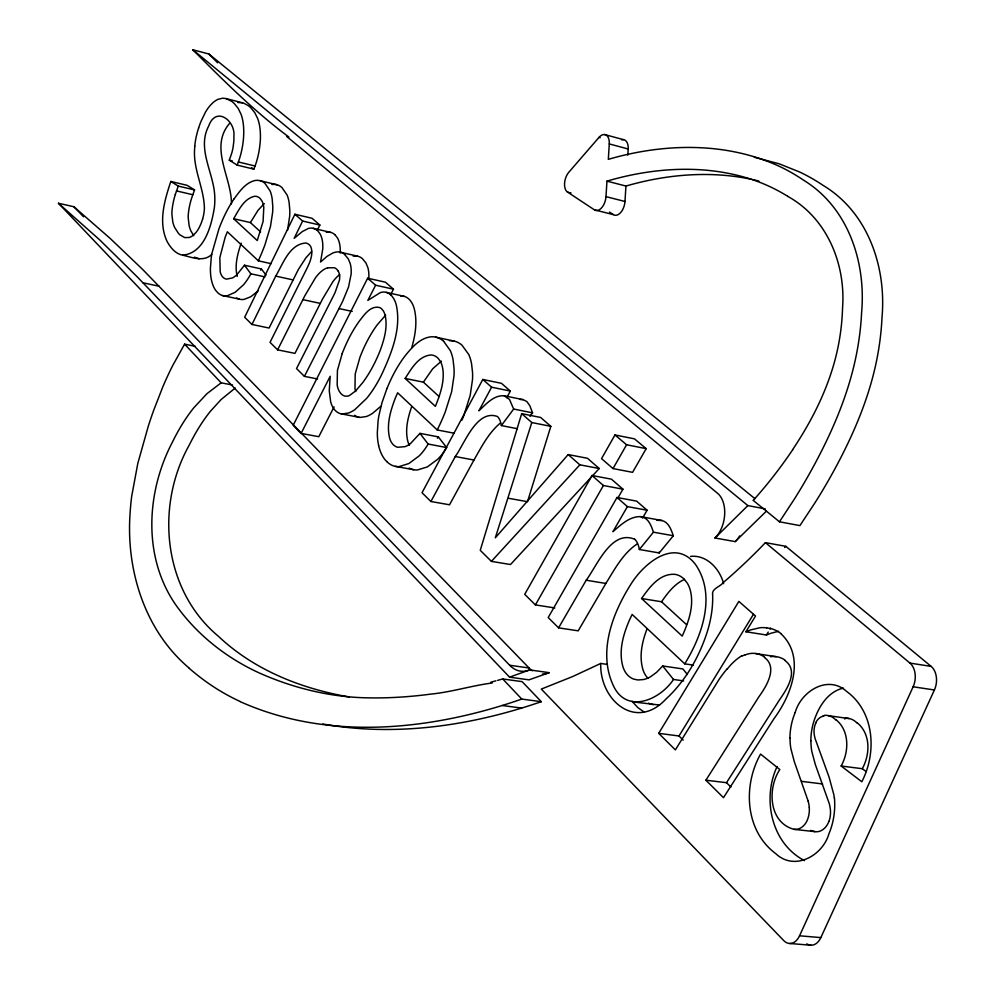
<?xml version="1.0" encoding="UTF-8"?>
<svg xmlns="http://www.w3.org/2000/svg" width="995" height="995" viewBox="0 0 995 995"><rect width="100%" height="100%" fill="white"/><g stroke="black" fill="none" stroke-linecap="round" stroke-linejoin="round"><path stroke-width="1.49" d="M810.913 740.715L810.987 743.825A45.123 30.459 -84.2 0 0 811.771 751.275L815.303 764.471L829.295 803.736A38.357 25.46 -85.8 0 1 830.178 807.94L830.34 809.283A13.271 8.868 -85.7 0 1 830.415 810.005A18.333 12.238 -85.7 0 1 828.959 821.435M790.018 737.917L790.08 741.051A45.36 30.335 -84.1 0 0 790.851 748.538L794.346 761.797L808.201 801.236M600.159 137.72L598.978 137.41L568.767 172.309A11.853 6.679 -75.2 0 0 564.563 183.254A11.853 6.679 -75.2 0 0 567.473 192.035L594.401 209.845L613.368 214.621A11.977 6.94 -75.2 0 0 624.984 201.487L625.93 186.053C666.401 174.336 709.783 170.555 751.237 179.249M627.82 155.145L628.193 149.001A11.952 6.878 -74.5 0 0 621.564 139.835M594.401 209.845A12.039 6.903 -75.3 0 0 605.992 196.624L606.962 181.127C653.342 167.508 704.074 164.15 750.591 179.05A416.507 255.379 -81 0 1 787.692 196.276M598.978 137.41A12.015 6.841 -74.5 0 1 609.276 143.927L608.318 159.349C663.951 143.106 726.288 141.663 779.682 166.501A413.92 254.434 -80.6 0 1 803.413 180.083C848.262 207.395 866.16 262.307 861.595 312.604A184.1 115.345 -76.5 0 1 854.257 364.469C846.484 397.502 833.188 428.982 817.455 458.956A418.572 244.708 -75.8 0 1 794.408 499.017L779.458 521.79L753.29 500.435M368.685 279.458L368.784 278.14A22.164 11.293 -77.5 0 0 368.797 273.152A23.669 12.052 -77.5 0 0 367.864 267.618L365.949 262.978L362.354 258.6A39.029 19.838 -77.7 0 0 353.237 256.175M287.518 230.355L289.632 216.537A39.191 18.793 -77.2 0 0 289.794 210.231L289.147 202.719A37.698 18.084 -77.2 0 0 287.095 195.02L281.871 187.458A48.73 23.345 -77.3 0 0 271.946 184.535M411.719 347.815C415.313 335.29 417.502 321.795 414.306 308.947A32.885 17.263 -77.9 0 0 411.594 302.405L410.127 300.366A37.773 19.813 -78 0 0 407.95 298.251A35.459 18.607 -77.9 0 0 400.749 296.075M521.678 413.659L480.249 550.334L491.406 561.379L510.51 564.526L599.239 468.521L587.498 458.297L568.195 454.566L495.311 537.822L531.778 422.539L521.678 413.659L540.658 417.465L550.832 426.333L527.487 501.691L508.42 498.259M202.644 218.875L202.047 220.778A27.064 12.338 -77.3 0 1 200.704 224.348L199.609 226.736A23.383 10.671 -77.3 0 1 195.916 232.569L193.105 235.342A31.554 14.378 -77.3 0 1 190.816 236.835A30.161 13.743 -77.3 0 1 189.261 237.482L184.66 237.581L180.107 234.969A67.909 30.944 -76.9 0 1 178.304 233.166L174.56 227.295A38.631 17.549 -77.2 0 1 173.18 223.39A39.016 17.736 -77.2 0 1 172.757 221.711L171.886 214.099A20.248 9.166 -77.3 0 1 172.098 209.771A36.293 16.505 -77.3 0 1 175.294 194.547M175.282 194.535L178.267 186.102L170.817 181.476C164.486 200.468 157.994 222.507 167.197 241.661C170.555 247.693 175.543 253.899 182.719 255.193C192.035 257.295 203.639 262.382 211.724 254.421M198.602 127.969L199.025 126.726A51.578 23.644 -76.6 0 1 201.077 121.228L205.467 112.161A37.225 16.99 -76.5 0 1 210.38 105.259L212.507 103.094A42.661 19.502 -76.6 0 1 214.709 101.279A42.2 19.278 -76.6 0 1 218.092 99.301L222.606 98.206L226.002 98.555L243.613 103.107L248.203 105.582A90.918 42.039 -77 0 1 250.877 107.846L254.795 112.684L257.68 118.579A45.235 21.019 -76.6 0 1 260.317 140.631A47.884 22.226 -76.6 0 1 259.882 145.258A42.424 19.726 -76.6 0 1 255.068 166.041L253.849 169.15L237.183 165.108L229.285 160.183L231.735 153.18A26.131 12.002 -76.6 0 0 233.041 147.571L233.775 141.85A26.492 12.164 -76.6 0 0 233.875 136.29C235.691 120.942 216.064 105.557 208.739 125.917C196.612 148.864 213.813 172.72 214.758 196.202A38.32 17.512 -77.3 0 1 214.323 208.042C211.176 226.425 204.435 253.016 182.719 255.193M241.2 243.128C237.706 253.439 234.621 264.633 236.997 275.553A19.689 9.365 -77.7 0 0 237.233 276.411M411.631 406.806C407.788 417.85 404.89 430.014 407.9 441.618A22.226 11.952 -79.1 0 0 409.43 445.337M170.817 181.476L187.06 185.306L194.56 189.921L191.575 198.328A36.168 16.629 -77.2 0 0 188.366 213.527A20.174 9.229 -77.3 0 0 188.204 217.83L189.1 225.417A38.88 17.873 -77.2 0 0 189.523 227.084A38.494 17.686 -77.2 0 0 190.928 230.989L193.726 235.678M646.887 629.3C641.999 642.123 638.889 656.588 643.081 670.045A25.808 15.97 -82.3 0 0 646.526 676.625L648.056 678.329M342.193 353.623L337.429 370.376L337.168 384.941A22.151 11.368 -78.6 0 0 339.307 391.371L340.75 393.398A27.823 14.291 -78.5 0 0 342.218 394.766A24.104 12.388 -78.6 0 0 349.481 395.512L355.675 390.911L362.802 382.515A107.734 54.451 -77.8 0 0 366.123 377.764A95.11 48.22 -77.9 0 0 380.314 350.103C384.281 339.133 387.789 327.156 385.164 315.452A21.094 10.933 -78 0 0 383.025 310.465L381.483 308.711A21.218 10.995 -78 0 0 379.53 307.505C370.401 305.341 364.07 315.029 359.257 321.211A113.231 59.663 -78.9 0 0 356.048 325.9A99.226 52.113 -78.7 0 0 342.18 353.611M237.183 165.108L238.377 161.961A42.574 19.577 -76.6 0 0 243.215 141.128A48.058 22.064 -76.6 0 0 243.613 136.514A45.409 20.858 -76.6 0 0 241.088 114.363L238.228 108.467L234.36 103.629A91.241 41.728 -77 0 0 231.698 101.353L226.002 98.555M828.872 821.372C827.032 826.982 821.534 832.691 814.955 831.658L793.886 829.32C768.613 822.33 767.282 788.426 779.819 769.533L760.578 754.086C742.743 785.627 744.994 830.887 775.801 853.685C794.595 871.533 822.853 855.576 828.934 833.748A51.441 34.066 -85.6 0 0 834.432 797.89M386.993 388.436L381.956 402.776L378.871 415.773A54.8 29.253 -79 0 0 378.063 421.134L377.316 432.763A42.163 22.425 -79.1 0 0 378.66 445.573M777.095 766.548C761.934 798.985 771.386 843.461 804.532 860.638M815.614 723.489L815.975 722.656M795.204 712.42C801.062 691.401 827.828 674.311 846.683 691.463C874.655 711.96 876.918 752.792 861.819 781.747L841.148 766.013C849.183 751.598 849.568 730.629 835.987 719.721M841.148 766.013L862.304 768.712C870.239 754.297 870.849 733.688 856.969 722.594M600.719 663.466L572.523 676.6L541.305 689.087L783.774 940.611A17.189 11.281 -87.9 0 0 799.545 935.797L913.136 686.774A17.425 12.077 -83 0 0 909.94 663.08L765.416 542.636C759.77 548.556 753.999 554.339 748.103 560.011C740.106 567.697 731.885 575.147 723.464 582.361C720.778 586.353 713.092 588.12 712.557 592.995C713.253 605.681 711.288 618.405 707.669 630.544C699.597 656.265 685.816 680.742 665.891 699.124C635.73 731.462 599.537 700.107 600.719 663.466L606.838 664.349M806.808 943.857A17.089 11.331 -88 0 0 820.838 937.601L934.404 689.983A17.325 12.127 -83.1 0 0 931.158 666.401L785.839 546.33L765.416 542.636M317.256 230.367L319.868 225.057L312.082 218.278L294.906 214.248L244.67 317.243L251.971 324.469L269.085 328.039L298.338 269.546L305.888 257.817L311.634 251.524M294.906 214.248L302.629 221.039L294.147 238.34L302.281 231.586L308.388 228.452A37.002 18.246 -77.5 0 1 317.915 231.014L320.129 234.012A25.41 12.537 -77.4 0 1 322.616 242.481A24.875 12.276 -77.4 0 1 322.741 249.061L320.564 262.046L326.907 256.449L332.678 253.078A46.541 23.407 -77.8 0 1 334.967 252.307A39.191 19.701 -77.7 0 1 344.792 254.496M251.971 324.469L275.727 276.1C282.99 263.998 289.309 244.285 305.739 243.004A28.022 13.793 -77.6 0 1 309.358 244.82L309.632 245.081A12.363 6.094 -77.4 0 1 311.821 251.984A12.002 5.908 -77.4 0 1 311.273 256.996L310.365 260.379A19.987 9.826 -77.4 0 1 309.507 262.705L308.301 265.516A97.659 46.939 -77.1 0 1 306.224 269.856L270.031 342.342L277.617 349.842L294.955 353.374L322.355 299.346L332.84 281.759A42.25 21.455 -77.9 0 1 334.917 279.147A40.559 20.584 -77.9 0 1 339.681 274.595M277.617 349.842L304.943 295.565L315.403 277.891A42.424 21.305 -77.9 0 1 317.467 275.267A40.72 20.435 -77.9 0 1 327.716 267.73M390.625 294.694L393.46 289.197L385.438 282.194L367.652 278.214L293.214 425.251L301.112 433.41L318.786 436.705L334.059 406.905M301.112 433.41L330.191 376.259L329.258 390.712L330.663 401.818A29.999 15.385 -78.7 0 0 332.628 406.855L334.419 409.554A37.536 19.278 -78.6 0 0 342.118 413.982L348.412 413.049A65.272 33.457 -78.3 0 0 354.755 409.716L366.608 398.423A99.599 50.72 -78 0 0 370.675 393.137A99.438 50.633 -78 0 0 382.043 373.797C391.731 352.553 401.433 328.711 396.296 304.992A33.022 17.151 -77.9 0 0 393.597 298.438L392.154 296.386A37.922 19.689 -78 0 0 390.003 294.271M317.604 378.983L304.42 376.359L341.036 304.52A179.299 86.428 -77 0 0 342.84 300.876L348.561 286.933L351.123 274.185A22.251 11.219 -77.5 0 0 351.135 269.172A23.756 11.977 -77.5 0 0 350.228 263.625L348.337 258.974L344.767 254.583M393.46 289.197L375.612 285.217L367.839 300.415L380.289 292.63A34.576 17.947 -77.9 0 1 381.607 292.281A35.609 18.482 -78 0 1 390.015 294.221M506.803 397.59L510.348 391.06L501.48 383.336L482.799 379.468L422.029 492.736L430.897 501.505L449.529 504.788L473.956 460.038C481.443 447.029 488.483 433.012 500.162 423.198M233.638 218.726C238.775 210.169 243.875 198.652 254.596 196.289A28.954 13.731 -77.3 0 1 260.28 198.627L262.021 201.102A21.84 10.36 -77.2 0 1 263.799 207.283L263.078 221.499L257.257 240.541L233.638 218.726L250.404 222.582L260.615 231.934M510.348 391.06L491.605 387.204L478.869 410.835C485.896 404.331 493.682 394.94 504.216 395.786L523.059 399.629L526.852 401.557L529.825 405.724L532.561 412.85L529.925 416.37M250.404 222.582L258.041 210.268L264.284 203.565M430.897 501.505L455.275 456.531C464.416 444.044 476.742 408.87 497.45 416.519A18.445 10.323 -79 0 1 500.895 423.31L501.368 425.562L517.35 428.708M617.584 498.52L622.932 489.179L611.465 479.18L592 475.498L524.713 594.326L535.409 604.91L554.837 607.945M614.96 434.952L601.54 458.645L613.032 468.583L632.596 472.339L646.178 448.646L634.462 438.845L614.96 434.952L626.589 444.765L646.178 448.646M535.409 604.91L603.393 485.51L622.932 489.179M613.032 468.583L626.589 444.765M642.521 518.109L647.098 510.224L636.651 501.132L617.012 497.488L548.195 617.559L558.593 627.857L578.194 630.83L605.856 583.456C614.699 569.277 622.945 553.394 637.223 543.904M647.098 510.224L627.385 506.604L612.932 531.691C620.768 524.937 629.474 516.38 640.556 516.616L662.023 520.522C668.851 522.4 671.202 529.813 673.329 535.733L659.225 552.946L639.375 549.501L638.815 546.951A20.062 12.164 -80.7 0 0 634.698 539.178M558.593 627.857L586.204 580.222C596.925 565.956 611.303 529.352 634.661 539.253M195.207 346.297L184.585 344.158L172.856 365.264A227.83 111.092 -80.2 0 0 162.707 387.117L153.603 410.549A310.838 155.046 -80.6 0 0 148.442 425.673L137.82 463.334L131.701 496.244A117.708 55.459 -80.2 0 0 130.158 512.251C125.768 569.451 144.474 630.531 189.336 668.254M405.164 378.448C411.308 368.909 418.298 356.098 430.897 354.979A32.723 17.587 -78.6 0 1 438.111 358.312L440.362 361.372A24.676 13.271 -78.5 0 1 442.763 368.697C444.74 381.682 440.126 394.505 435.375 406.37L405.164 378.448L423.385 382.155L439.181 396.607M423.385 382.155L432.651 368.834L441.382 361.148M727.034 668.901A144.3 94.749 -84.9 0 0 719.161 679.299L675.356 749.882L658.702 733.34L738.862 601.403L755.528 616.017L745.914 631.763L766.424 635.009L767.73 634.474A136.004 89.376 -84.6 0 1 771.697 633.044L778.587 631.303M658.702 733.34L679 735.989L753.414 614.363M766.424 635.009L768.215 632.086M770.018 629.151L770.627 628.168M687.421 674.535L682.893 668.938L662.707 665.978L656.625 672.297L650.618 676.712A49.178 30.186 -81.9 0 1 643.516 679.535L637.982 679.971L634.002 679.199A35.211 21.604 -82.1 0 1 628.007 675.468L626.489 673.752A25.932 15.883 -82.3 0 1 623.069 667.147C618.467 651.912 622.87 635.705 628.84 621.502A65.272 40.459 -82.3 0 1 629.934 619.014L632.148 614.45L684.734 663.852C702.42 635.196 716.462 594.823 695.418 564.364C674.411 536.952 642.745 564.252 630.27 585.259C612.186 614.039 598.07 651.986 613.032 684.958C626.141 714.684 659.872 700.119 673.491 679.461L683.627 680.916M781.237 634.002C805.714 657.396 791.373 695.281 774.06 718.564L723.477 797.679L705.89 780.204L758.924 696.736C766.461 686.314 778.053 667.384 764.496 657.521M705.89 780.204L726.499 782.692L779.607 699.684C786.921 689.224 798.985 670.891 785.13 660.668M266.026 275.068L261.424 268.961L244.484 265.217L236.785 274.856A37.487 17.636 -77.5 0 1 232.357 277.966L226.549 279.122A26.828 12.624 -77.6 0 1 222.979 277.282L222.109 276.237A19.763 9.291 -77.7 0 1 220.206 271.896L219.833 257.606L225.119 237.457A49.601 23.532 -77.6 0 1 225.865 235.467L227.37 231.785L258.339 260.814L271.1 263.663M260.64 270.167L261.424 268.961M792.629 449.653C814.482 416.942 832.143 380.699 839.059 341.72A148.106 92.958 -76.4 0 0 842.541 308.114C845.887 264.396 827.243 218.079 787.667 196.338M641.588 598.517C649.312 587.473 659.573 573.406 674.697 574.314A38.046 23.631 -81.6 0 1 684.311 579.301L687.383 583.269A28.693 17.848 -81.4 0 1 690.779 592.336C693.801 607.41 688.279 622.522 682.222 636.116L641.588 598.517L661.551 601.764L686.538 624.661M661.551 601.764C667.645 593.008 674.51 583.866 684.51 579.376M234.26 198.664C239.496 191.513 245.205 183.254 254.198 180.704A48.904 23.171 -77.3 0 1 264.981 183.391L270.13 190.978A37.847 17.96 -77.2 0 1 272.157 198.689L272.779 206.239A39.34 18.656 -77.2 0 1 272.605 212.557L270.478 226.425L265.018 244.608A122.31 56.603 -77.1 0 1 258.327 260.814M409.194 468.085A51.504 27.723 -79 0 0 417.465 469.963L427.315 466.929L437.725 459.242A57.722 31.119 -78.9 0 0 446.643 447.551L438.36 436.904L419.94 433.372L410.5 443.583A42.325 22.537 -78.9 0 1 405.027 446.655L397.776 447.277A30.298 16.131 -79 0 1 393.261 444.715L392.142 443.422A22.313 11.878 -79.1 0 1 389.654 438.173C386.358 425.014 390.314 411.37 394.965 399.057A56.081 30.136 -79 0 1 395.848 396.856L397.639 392.789L437.24 429.952L454.329 433.248M437.39 438.21L438.36 436.904M501.368 425.562L513.644 409.044L509.502 399.43L504.216 395.786M639.375 549.501L653.441 532.188C651.265 525.795 648.417 517.462 640.556 516.616M229.559 123.392C209.933 146.277 229.721 174.784 231.337 200.082A38.183 17.649 -77.3 0 1 231.437 203.9M491.406 561.379L579.849 464.814L599.239 468.521M784.694 547.511L785.839 546.33M380.6 406.482L372.727 413.211A65.011 33.681 -78.3 0 1 366.359 416.519L360.016 417.44A37.387 19.402 -78.6 0 1 354.668 415.313M765.254 508.893L747.879 505.597L714.995 537.984L735.181 541.616L766.448 511.107M258.24 290.888L250.802 296.734L244.161 299.383A45.621 21.716 -77.6 0 1 236.71 297.965M385.687 315.104L377.08 325.017A112.758 60.048 -78.9 0 0 373.846 329.693A98.816 52.449 -78.7 0 0 359.954 357.267L355.203 373.958L354.979 388.473A22.064 11.455 -78.6 0 0 355.688 391.508M235.255 388.025L221.188 399.468L210.654 410.997A160.394 78.381 -80.7 0 0 189.311 444.976C154.971 506.032 163.031 590.122 218.303 636.178C253.961 669.996 301.373 688.776 349.27 696.96M232.507 385.015L221.151 382.814L206.972 393.672L193.764 407.826A161.003 77.821 -80.6 0 0 172.496 441.967C146.091 492.202 142.571 557.598 176.152 605.408C197.184 634.922 226.611 658.081 259.521 673.068C293.811 688.304 331.074 697.395 368.672 697.856C389.518 698.229 410.388 696.836 431.046 694.075C451.693 692.035 471.953 685.58 492.214 682.993M741.922 656.078L745.342 654.673M745.914 631.763L747.22 631.228A136.701 88.99 -84.5 0 1 751.175 629.785L759.745 627.783A67.262 43.693 -83.2 0 1 762.046 627.584L766.598 627.745M509.564 677.16L528.992 679.859L549.19 672.67L529.676 669.909L509.564 677.16L58.456 203.266L73.891 206.736L110.321 238.564L142.671 269.471L529.066 667.993A48.22 28.171 -81.8 0 0 532.35 670.804M497.649 680.369L502.736 678.963L522.126 681.637L541.317 701.686L521.778 699.075C432.004 730.268 329.134 741.549 240.243 701.662M541.317 701.686C471.568 725.728 395.948 737.059 322.778 723.974M822.815 716.164L824.407 715.728M844.531 718.887L845.402 718.676M327.716 267.804L334.332 267.742A26.293 13.196 -77.7 0 1 336.671 269.172L338.288 271.212M495.97 680.816L490.921 682.147M843.412 688.117C829.917 691.052 820.999 703.216 816.074 715.343A46.703 31.541 -84.2 0 0 810.801 740.728M237.904 102.522L242.469 102.771M656.688 520.31L662.023 520.522M690.542 556.392C706.786 554.563 719.882 569.04 723.614 583.679M659.635 705.032L633.317 701.96M520.087 399.468L523.059 399.629M789.868 943.496L811.136 945.25M799.545 935.797L820.838 937.601M793.886 829.32C800.453 830.265 805.801 824.78 807.753 818.972A18.432 12.189 -85.6 0 0 809.271 807.542M801.535 781.361L822.566 783.948M814.955 831.658L810.589 830.39M502.251 705.517L521.703 708.079M828.101 715.641L849.108 718.589M58.456 203.266L99.798 239.994L137.484 277.108L509.664 665.245L529.066 667.993M684.734 663.852L693.44 665.133M913.136 686.774L934.404 689.983M755.678 653.553L776.262 656.712M909.94 663.08L931.158 666.401M586.204 580.222L605.856 583.456M653.441 532.188L673.329 535.733M395.438 466.381L413.783 469.727M455.275 456.531L473.956 460.038M779.458 521.79L799.905 525.609L814.868 502.96A416.644 246.063 -75.8 0 0 837.952 463.148C853.66 433.335 866.968 402.042 874.717 369.17A183.192 115.917 -76.5 0 0 881.993 317.567C886.533 267.294 868.187 212.594 823.325 185.518A411.918 255.74 -80.7 0 0 799.458 171.936L779.122 163.789L754.372 157.26M419.94 433.372L428.148 444.044L446.643 447.551M341.297 413.87L359.195 417.315M531.778 422.539L550.832 426.333M513.644 409.044L532.561 412.85M222.507 295.54L239.36 299.134M142.994 282.804L159.237 286.261M435.586 337.118L453.907 341.036M653.441 704.721L650.432 703.925M302.853 299.632L320.266 303.388M338.984 308.562L352.23 311.423M275.727 276.1L292.916 279.881M244.484 265.217L250.852 273.787L265.018 276.896M386.334 292.393L404.269 296.361M752.506 179.535L758.862 181.04M339.892 252.108L357.441 256.113M313.164 228.315L330.489 232.345M178.267 186.102L194.56 189.921M176.488 190.916L192.794 194.721M302.629 221.039L319.868 225.057M199.199 258.812L194.386 257.17M260.304 180.767L277.182 184.821M238.377 161.961L255.056 166.016M229.285 160.183L232.308 160.916M754.894 498.644L208.9 54.016L192.794 49.75C223.278 80.321 254.397 111.44 288.873 137.036M567.473 192.035L568.655 192.346M569.837 192.644L571.018 192.943M605.992 196.624L624.984 201.487M606.962 181.127L625.93 186.053M609.276 143.927L628.193 149.001M604.599 134.536L623.467 139.648M648.491 703.166L649.461 703.577M643.989 711.947L637.708 707.47L632.074 701.301M251.586 167.745L253.849 169.15M609.5 212.084L613.368 214.621M862.304 768.712L866.06 771.548M192.794 49.75L747.879 505.597M286.747 136.502L717.656 493.371A26.131 16.442 -79.8 0 1 714.995 537.984M367.652 278.214L375.612 285.217M482.799 379.468L491.605 387.204M568.195 454.566L579.849 464.814M592 475.498L603.393 485.51M617.012 497.488L627.385 506.604M443.621 341.273L450.325 350.601A42.76 23.009 -78.5 0 1 453.073 359.73L454.043 368.523A44.452 23.917 -78.5 0 1 453.994 375.812L451.668 391.607L445.238 411.992A137.77 72.088 -78.3 0 1 437.228 429.939M679 735.989L683.192 740.106M726.499 782.692L730.927 787.045M304.42 376.359L296.535 368.56L333.337 296.1A132.248 64.215 -77.1 0 0 335.091 292.493L339.432 280.192A10.659 5.361 -77.6 0 0 339.618 275.976M217.569 62.772L208.9 54.016M335.265 235.081L337.516 238.029A25.31 12.636 -77.3 0 1 340.029 246.486A24.776 12.363 -77.3 0 1 340.178 253.041M73.891 206.736L83.568 216.81M502.736 678.963L521.778 699.075M184.585 344.158L221.151 382.814M662.707 665.978L673.491 679.461M659.063 552.076L659.225 552.946M770.503 656.712A45.31 29.614 -83.3 0 1 785.266 660.27M845.402 718.266A28.805 19.477 -84.4 0 1 856.844 722.843M766.585 627.932A57.051 37.101 -83 0 1 781.299 633.852M808.201 801.249A38.556 25.348 -85.7 0 1 809.072 805.465L809.246 806.821A13.333 8.831 -85.6 0 1 809.308 807.542M727.171 669.15A73.269 47.561 -83.7 0 1 741.847 655.705M745.354 654.834A45.546 29.477 -83.2 0 1 764.633 657.123M789.906 737.929A46.939 31.405 -84.1 0 1 795.229 712.445M834.295 797.928A36.23 24.104 -85.5 0 0 833.785 794.495L829.059 777.083L815.179 738.8A40.708 27.474 -83.8 0 1 814.569 736.312L814.42 735.541A22.487 15.099 -84 0 1 814.333 735.094A13.967 9.353 -84 0 1 814.097 733.29A14.776 9.9 -84 0 1 815.577 723.452M815.813 722.469A15.261 10.211 -84 0 1 822.828 716.3M824.42 715.33A28.967 19.402 -84.3 0 1 835.8 719.907M234.235 198.602A91.291 43.618 -77.6 0 0 218.925 228.875L211.935 253.315A48.519 22.885 -77.6 0 0 211.201 258.041L210.418 268.215A37.337 17.549 -77.7 0 0 211.276 279.247A41.566 19.564 -77.6 0 0 217.445 292.393A49.004 23.072 -77.5 0 0 219.049 293.799A45.795 21.554 -77.6 0 0 227.27 295.789L235.156 292.294L243.564 284.719A51.33 24.191 -77.5 0 0 250.852 273.799M461.929 420.164A137.21 72.573 -78.3 0 0 463.782 415.661L470.2 395.363L472.501 379.63A44.265 24.067 -78.5 0 0 472.538 372.366L471.543 363.61A42.586 23.159 -78.5 0 0 468.757 354.506L462.003 345.203A55.036 29.875 -78.6 0 0 449.454 340.725M443.633 341.26A55.272 29.688 -78.6 0 0 430.014 336.932C419.38 338.673 411.893 347.504 405.45 355.414A103.306 55.944 -79.1 0 0 387.018 388.448M386.707 461.493A46.952 24.987 -79 0 1 378.622 445.623M386.694 461.518A55.347 29.489 -78.9 0 0 388.746 463.309A51.715 27.549 -79 0 0 399.094 466.605L408.895 463.533L419.268 455.797A57.971 30.92 -78.9 0 0 428.148 444.056M326.31 232.32A36.852 18.37 -77.5 0 1 335.278 235.044M338.275 271.237A12.612 6.343 -77.6 0 1 339.631 275.963M194.746 146.228A37.972 17.338 -76.6 0 1 198.627 127.994M194.796 146.215A37.872 17.288 -76.6 0 0 194.634 148.591C192.881 169.2 204.112 188.043 204.398 208.39A20.833 9.515 -77.3 0 1 202.657 218.875M739.658 535.907A26.007 16.517 -79.8 0 1 735.181 541.616M792.692 449.752A396.184 231.835 -75.1 0 1 753.252 500.336M240.268 701.537A749.397 378.448 -74 0 1 189.299 668.391M529.676 669.909A48.432 28.009 -81.8 0 1 509.664 665.245M549.19 672.67A48.22 28.171 -81.8 0 1 542.511 674.05"/></g></svg>
